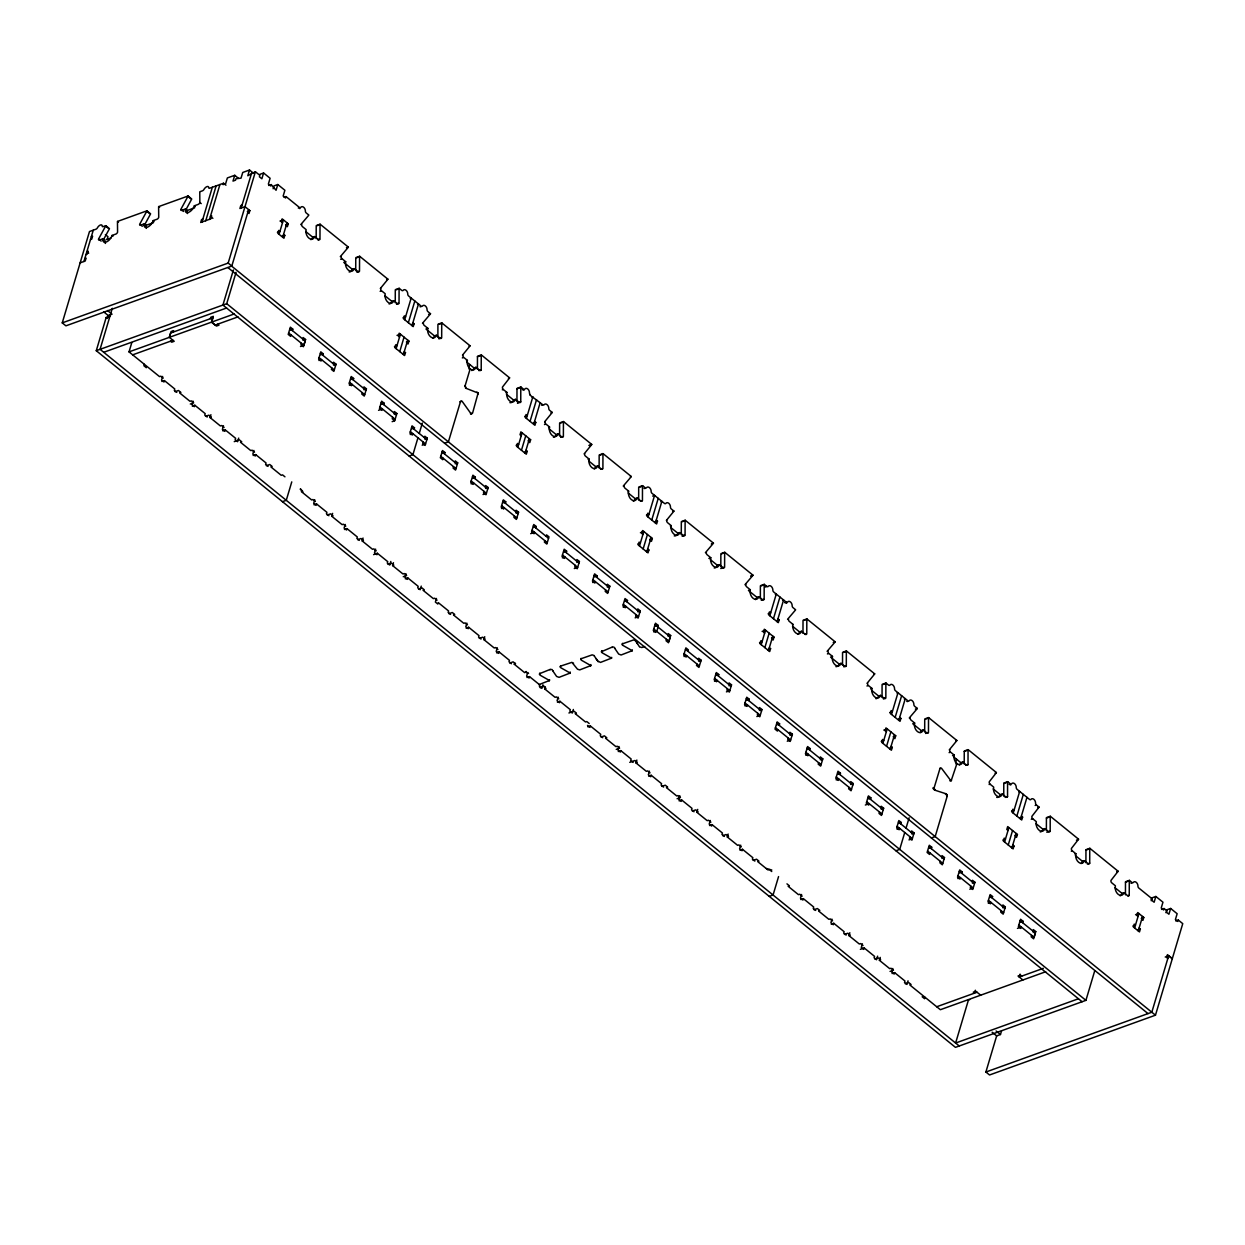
<?xml version="1.0" encoding="UTF-8"?>
<svg xmlns="http://www.w3.org/2000/svg" width="1245" height="1245" viewBox="0 0 1245 1245"><rect width="100%" height="100%" fill="white"/><g stroke="black" fill="none" stroke-linecap="round" stroke-linejoin="round"><path stroke-width="1.5" d="M316.183 238.62L316.214 226.014A1.821 1.214 70.2 0 1 316.292 225.563L320.089 224.193L348.335 247.086A1.805 1.214 70.2 0 1 348.149 247.459L340.305 256.657M320.089 224.193A1.821 1.214 70.2 0 0 320.027 224.645L319.981 239.056A1.805 1.214 70.2 0 1 318.331 239.522L317.864 239.694M355.712 270.679L355.759 258.073A1.805 1.198 70.2 0 1 355.821 257.622L359.618 256.252L387.864 279.145A1.805 1.214 70.2 0 1 387.693 279.518L380.316 288.529M359.618 256.252A1.805 1.198 70.2 0 0 359.556 256.703L359.509 271.114A1.805 1.214 70.2 0 1 357.86 271.566L356.91 271.908M395.256 302.737L395.287 290.116A1.805 1.198 70.2 0 1 395.365 289.665L399.163 288.295L401.73 290.381A1.805 1.214 70.2 0 0 403.162 290.35A3.61 2.412 70.2 0 1 406.026 290.287A3.61 2.412 70.2 0 1 407.753 294.069A1.805 1.214 70.2 0 0 408.609 295.968L421.043 306.052A1.805 1.214 70.2 0 0 422.475 306.005A3.61 2.412 70.2 0 1 425.354 305.943A3.61 2.412 70.2 0 1 427.066 309.74A1.805 1.214 70.2 0 0 427.922 311.623L430.49 313.709A1.805 1.214 70.2 0 1 430.319 314.082L422.475 323.28M399.163 288.295A1.805 1.198 70.2 0 0 399.085 288.747L399.038 303.158A1.805 1.214 70.2 0 1 397.404 303.624L396.455 303.967M437.882 337.302L437.913 324.696A1.821 1.214 70.2 0 1 437.991 324.245L441.788 322.875L470.034 345.768A1.805 1.214 70.2 0 1 469.847 346.141L462.486 355.152M441.788 322.875A1.821 1.214 70.2 0 0 441.726 323.326L441.679 337.737A1.805 1.214 70.2 0 1 440.03 338.189L439.08 338.531M477.411 369.36L477.457 356.739A1.805 1.198 70.2 0 1 477.52 356.288L481.333 354.918L509.563 377.811A1.805 1.198 70.2 0 1 509.392 378.184L502.498 387.039A1.805 1.214 70.2 0 0 503.276 389.467L506.933 392.424A6.334 4.233 70.2 0 0 509.672 400.937A6.334 4.233 70.2 0 0 515.446 399.334L519.103 402.291A1.805 1.214 70.2 0 0 520.752 401.839L520.784 387.428A1.805 1.198 70.2 0 1 520.861 386.977L517.064 388.347A1.805 1.198 70.2 0 0 516.986 388.798L516.955 401.404M478.843 370.636L481.208 369.781L481.255 355.37A1.805 1.198 70.2 0 1 481.333 354.918M559.581 435.983L559.628 423.362A1.805 1.198 70.2 0 1 559.69 422.911L563.487 421.541L591.733 444.434A1.805 1.214 70.2 0 1 591.546 444.807L584.185 453.834M563.487 421.541A1.805 1.198 70.2 0 0 563.425 421.993L563.378 436.404A1.805 1.214 70.2 0 1 561.728 436.87L560.779 437.213M599.125 468.027L599.156 455.421A1.821 1.214 70.2 0 1 599.218 454.97L603.031 453.6L631.262 476.493A1.805 1.198 70.2 0 1 631.09 476.866L623.247 486.064M603.031 453.6A1.821 1.214 70.2 0 0 602.953 454.051L602.907 468.462A1.805 1.214 70.2 0 1 601.257 468.914L600.79 469.085M638.654 500.085L638.685 487.48A1.805 1.198 70.2 0 1 638.763 487.028L642.56 485.659L645.128 487.729A1.805 1.214 70.2 0 0 646.56 487.698A3.61 2.412 70.2 0 1 649.423 487.635A3.61 2.412 70.2 0 1 651.151 491.417A1.805 1.214 70.2 0 0 652.006 493.316L664.441 503.4A1.805 1.214 70.2 0 0 665.873 503.369A3.61 2.412 70.2 0 1 668.752 503.291A3.61 2.412 70.2 0 1 670.464 507.088A1.805 1.214 70.2 0 0 671.335 508.987L673.887 511.057A1.805 1.214 70.2 0 1 673.716 511.43L666.355 520.457M642.56 485.659A1.805 1.198 70.2 0 0 642.482 486.11L642.451 500.521A1.805 1.214 70.2 0 1 640.801 500.972L640.319 501.144M681.28 534.65L681.326 522.044A1.805 1.198 70.2 0 1 681.388 521.593L685.186 520.223L713.432 543.116A1.805 1.214 70.2 0 1 713.245 543.489L705.401 552.687M685.186 520.223A1.805 1.198 70.2 0 0 685.123 520.675L685.077 535.085A1.805 1.214 70.2 0 1 683.427 535.537L682.011 536.05M720.824 566.708L720.855 554.103A1.821 1.214 70.2 0 1 720.917 553.651L724.73 552.282L752.96 575.174A1.805 1.198 70.2 0 1 752.789 575.532L744.946 584.73M724.73 552.282A1.821 1.214 70.2 0 0 724.652 552.733L724.606 567.144A1.805 1.214 70.2 0 1 722.971 567.596L721.54 568.109M760.353 598.767L760.384 586.146A1.805 1.198 70.2 0 1 760.462 585.695L764.259 584.325L766.827 586.411A1.805 1.214 70.2 0 0 768.258 586.379A3.61 2.412 70.2 0 1 771.122 586.302A3.61 2.412 70.2 0 1 772.849 590.099A1.805 1.214 70.2 0 0 773.705 591.997L786.14 602.066A1.805 1.214 70.2 0 0 787.571 602.035A3.61 2.412 70.2 0 1 790.451 601.973A3.61 2.412 70.2 0 1 792.162 605.755A1.805 1.214 70.2 0 0 793.034 607.653L795.586 609.739A1.805 1.214 70.2 0 1 795.415 610.112L787.571 619.31M764.259 584.325A1.805 1.198 70.2 0 0 764.181 584.776L764.15 599.187A1.805 1.214 70.2 0 1 762.5 599.654L761.551 599.997M802.978 633.331L803.025 620.726A1.805 1.198 70.2 0 1 803.087 620.275L806.885 618.905L835.13 641.797A1.805 1.214 70.2 0 1 834.959 642.155L827.1 651.353M806.885 618.905A1.805 1.198 70.2 0 0 806.822 619.356L806.776 633.767A1.805 1.214 70.2 0 1 805.126 634.219L804.659 634.39M842.523 665.39L842.554 652.769A1.821 1.214 70.2 0 1 842.616 652.318L846.429 650.948L874.659 673.841A1.805 1.198 70.2 0 1 874.488 674.214L867.111 683.24M846.429 650.948A1.821 1.214 70.2 0 0 846.351 651.4L846.304 665.81A1.805 1.214 70.2 0 1 844.67 666.277L843.721 666.62M882.051 697.433L882.082 684.828A1.805 1.198 70.2 0 1 882.16 684.376L885.958 683.007L888.525 685.092A1.805 1.214 70.2 0 0 889.957 685.046A3.61 2.412 70.2 0 1 892.821 684.983A3.61 2.412 70.2 0 1 894.548 688.781A1.805 1.214 70.2 0 0 895.404 690.664L907.838 700.748A1.805 1.214 70.2 0 0 909.27 700.717A3.61 2.412 70.2 0 1 912.149 700.655A3.61 2.412 70.2 0 1 913.861 704.437A1.805 1.214 70.2 0 0 914.733 706.335L917.3 708.421A1.805 1.214 70.2 0 1 917.114 708.779L909.27 717.976M885.958 683.007A1.805 1.198 70.2 0 0 885.88 683.458L885.849 697.869A1.805 1.214 70.2 0 1 884.199 698.321L883.25 698.663M924.677 732.013L924.724 719.392A1.805 1.214 70.2 0 1 924.786 718.941L928.583 717.571L956.829 740.464A1.805 1.214 70.2 0 1 956.658 740.837L949.281 749.863M928.583 717.571A1.805 1.214 70.2 0 0 928.521 718.023L928.474 732.433A1.805 1.214 70.2 0 1 926.825 732.9L925.875 733.243M964.221 764.056L964.252 751.451A1.805 1.214 70.2 0 1 964.33 751L968.128 749.63L996.358 772.522A1.805 1.214 70.2 0 1 996.187 772.896L989.293 781.751A1.805 1.214 70.2 0 0 990.071 784.179L993.728 787.136A6.334 4.233 70.2 0 0 996.482 795.648A6.334 4.233 70.2 0 0 1002.241 794.045L1005.898 797.002A1.805 1.214 70.2 0 0 1007.547 796.551L1007.579 782.14A1.805 1.214 70.2 0 1 1007.656 781.673L1003.859 783.043A1.805 1.214 70.2 0 0 1003.781 783.51L1003.75 796.115M965.638 765.348L968.019 764.492L968.05 750.081A1.805 1.214 70.2 0 1 968.128 749.63M1046.376 830.68L1046.422 818.074A1.805 1.214 70.2 0 1 1046.485 817.623L1050.298 816.253L1078.528 839.146A1.805 1.214 70.2 0 1 1078.357 839.519L1071.463 848.374A1.805 1.214 70.2 0 0 1072.241 850.802L1075.898 853.759A6.334 4.233 70.2 0 0 1078.637 862.271A6.334 4.233 70.2 0 0 1084.411 860.668L1088.068 863.625A1.805 1.214 70.2 0 0 1089.717 863.174L1089.748 848.763A1.805 1.214 70.2 0 1 1089.826 848.296L1086.029 849.666A1.805 1.214 70.2 0 0 1085.951 850.133L1085.92 862.738M1046.858 832.314L1050.173 831.115L1050.22 816.704A1.805 1.214 70.2 0 1 1050.298 816.253M1125.449 894.797L1125.48 882.176A1.805 1.214 70.2 0 1 1125.558 881.725L1129.355 880.355L1131.923 882.44A1.805 1.214 70.2 0 0 1133.355 882.409A3.61 2.412 70.2 0 1 1136.218 882.332A3.61 2.412 70.2 0 1 1137.946 886.129A1.805 1.214 70.2 0 0 1138.802 888.027L1152.123 898.812L1151.687 900.26L1154.131 902.236L1155.842 896.462L1162.954 902.205L1161.227 907.994L1163.655 909.971L1164.091 908.523L1166.907 910.811L1166.487 912.258L1168.915 914.235L1170.642 908.445L1177.147 913.721L1175.42 919.51L1177.863 921.471L1178.284 920.039L1182.75 923.65L1155.469 1015.189L989.542 1074.98L985.884 1072.023L996.731 1035.653M1127.814 895.731L1129.246 895.217L1129.277 880.806A1.805 1.214 70.2 0 1 1129.355 880.355M934.108 789.595L934.995 789.89L933.734 787.634L934.528 790.061L946.402 793.905L947.243 796.053L935.182 836.578L931.385 837.947M62.25 322.875L228.177 263.068L231.819 266.041L65.907 325.832L62.25 322.875L89.484 231.539L95.943 229.204A1.805 0.903 -51 0 0 97.437 227.804A3.61 1.805 -51 0 1 100.394 225.018A3.61 1.805 -51 0 1 102.215 226.092A1.805 0.903 -51 0 0 103.117 226.621L105.778 225.656L109.435 228.613A1.805 0.903 -51 0 1 109.264 229.049L103.102 240.347M83.944 261.481L93.282 230.169M107.117 239.585L107.973 236.706L105.374 234.589M1094.728 970.804L1085.92 1000.357L955.46 1047.356L96.27 350.701L106.183 317.459L109.98 316.09M107.537 310.519L112.05 314.191L108.253 315.561L107.397 318.44L106.183 317.459M112.299 308.324L100.067 349.331L959.257 1045.987M163.251 378.138L160.823 376.177L159.547 376.628L129.029 351.884L131.799 342.593M144.342 364.287L143.906 365.734L146.35 367.711M201.923 222.201L212.335 187.264L209.658 188.213A1.805 0.903 -51 0 1 208.755 187.684A3.61 1.805 -51 0 0 206.95 186.625A3.61 1.805 -51 0 0 203.978 189.411A1.805 0.903 -51 0 1 202.499 190.796L199.822 191.761A1.805 0.903 -51 0 0 199.76 192.166L199.854 202.499A1.805 0.903 -51 0 1 198.157 204.413L194.36 205.783A6.334 3.159 -51 0 1 188.415 212.428A6.334 3.159 -51 0 1 185.489 208.973L181.474 210.405A1.805 0.903 -51 0 1 180.867 209.347L187.902 196.43A1.805 0.903 -51 0 0 188.073 196.01L191.714 198.967A1.805 0.903 -51 0 1 191.543 199.402L186.268 209.082M170.472 341.223L171.685 342.204L174.222 341.286L169.351 337.348L170.643 333.006L212.864 317.786L211.572 322.128L129.029 351.884M205.721 220.832L216.132 185.894M173.179 332.104L173.6 330.656L171.063 331.559L169.351 337.348M162.628 376.426L161.554 380.052L163.998 382.013L164.418 380.581L174.767 388.969L174.331 390.401L176.774 392.377M209.518 219.447L219.929 184.525M241.188 208.04L251.599 173.102M210.327 318.704L210.763 317.257L213.284 316.354L211.572 322.128L215.214 325.085L238.013 316.868M228.177 263.068L255.396 171.732L259.863 175.358L259.427 176.806L261.87 178.782L263.582 172.993L270.103 178.268L268.375 184.058L270.803 186.019L271.239 184.587L276.063 190.283L277.791 184.509L284.887 190.267L283.16 196.041L285.603 198.017L286.023 196.57L299.345 207.37A1.805 1.214 70.2 0 0 300.776 207.339A3.61 2.412 70.2 0 1 303.656 207.261A3.61 2.412 70.2 0 1 305.367 211.059A1.805 1.214 70.2 0 0 306.223 212.957L308.791 215.027A1.805 1.214 70.2 0 1 308.62 215.401L300.776 224.598M248.642 209.627L231.757 266.228L1155.469 1015.189M193.053 401.108L191.979 404.718L194.422 406.695L194.843 405.247L205.192 413.636L204.756 415.083L207.199 417.044M242.044 205.145L240.783 205.596L239.927 208.491L244.985 206.67L249.856 210.607L249 213.502L247.771 212.522M233.391 269.963L222.917 305.056L1082.107 1001.727M96.27 350.701L226.714 303.687L236.083 272.297M273.122 188.773L273.993 185.878L277.791 184.509M224.1 427.486L221.672 425.51L220.396 425.961L210.063 417.573L210.919 414.694M279.067 234.293L283.378 219.836L280 221.065M223.477 425.774L222.404 429.385L224.847 431.361L225.267 429.914L235.616 438.302L235.18 439.75L237.624 441.726L238.698 438.1M282.708 237.25L287.019 222.808M283.58 234.371L284.794 235.352L283.938 238.246L277.853 233.313L278.709 230.418L279.923 231.399L277.386 232.317M282.506 222.731L281.292 221.75L282.148 218.855L288.233 223.789L287.377 226.683L286.163 225.687M253.902 450.441L252.828 454.051L255.272 456.028L255.692 454.581L266.041 462.969L265.605 464.416L268.048 466.393M291.081 334.921L290.645 336.368L288.217 334.407L290.365 327.17L292.793 329.147L292.373 330.594M301.414 343.309L300.994 344.756L303.422 346.733L305.585 339.511L303.142 337.535L302.706 338.982M300.481 346.499L303.858 345.285L305.149 340.959L289.945 328.618M322.797 355.261L323.218 353.813L320.79 351.837L318.642 359.074L321.07 361.034L321.506 359.603L318.969 360.505M291.766 481.877L286.272 500.303L282.459 501.673M331.839 367.991L331.419 369.423L333.847 371.399L336.01 364.178L333.567 362.202L333.131 363.649M314.752 499.774L313.678 503.385L316.121 505.361L316.541 503.914L326.89 512.302L326.455 513.749L328.898 515.726M353.222 379.927L353.642 378.48L351.214 376.504L349.067 383.74L351.495 385.717L351.93 384.269L349.394 385.172M362.264 392.657L361.844 394.105L364.271 396.066L366.435 388.845L363.991 386.868L363.556 388.315M345.799 526.153L343.371 524.192L342.11 524.643L331.761 516.255L332.617 513.36M396.097 348.631L400.408 334.174L397.03 335.387M404.718 319.716L411.177 298.037L410.228 298.38M345.176 524.441L344.102 528.067L346.546 530.028L346.966 528.596L357.315 536.984L356.879 538.416L359.323 540.392M383.647 404.594L384.067 403.147L381.639 401.186L379.492 408.407L381.919 410.383L382.355 408.936L378.558 410.305M399.754 351.588L404.049 337.13M408.36 322.688L414.834 301.01M403.396 354.545L407.706 340.103M412.017 325.645L418.476 303.967L417.526 304.309M404.251 351.666L405.481 352.646L404.609 355.541L394.883 347.635L395.739 344.756L396.953 345.736L394.432 346.655M399.536 337.068L398.322 336.072L399.194 333.193L408.92 341.099L408.049 343.993L406.835 343.013M412.873 322.751L414.087 323.747L413.231 326.626L403.489 318.736L404.36 315.841L405.574 316.837L403.038 317.74M392.689 417.324L392.268 418.771L394.696 420.748L396.859 413.511L394.416 411.535L393.98 412.982M376.223 550.835L373.796 548.858L372.535 549.31L362.186 540.921L363.042 538.027M375.601 549.123L374.527 552.733L376.97 554.71L377.391 553.262L387.74 561.651L387.304 563.098L389.747 565.059L390.821 561.448M414.071 429.26L414.492 427.829L412.064 425.852L409.916 433.073L412.344 435.05L412.78 433.602L410.243 434.521M417.946 437.804L412.92 454.658L409.123 456.028M419.238 433.462L422.335 423.067M423.113 441.991L422.693 443.438L425.121 445.414L427.284 438.178L424.841 436.217L424.405 437.649M403.271 576.715L406.648 575.501L404.22 573.525L402.96 573.976L392.611 565.588L393.467 562.709M406.026 573.789L404.952 577.4L407.395 579.376L407.815 577.929L418.164 586.317L417.729 587.764L420.172 589.741L421.246 586.115M468.742 367.882L469.754 364.52M443.204 458.269L442.769 459.716L440.341 457.74L442.489 450.519L444.916 452.495L444.496 453.943M453.538 466.657L453.118 468.104L455.546 470.081L457.709 462.86L455.265 460.883L454.83 462.331M436.45 598.456L435.376 602.066L437.82 604.043L438.24 602.596L448.589 610.984L448.153 612.431L450.597 614.408M474.921 478.609L475.341 477.162L472.913 475.185L470.766 482.406L473.193 484.383L473.629 482.935L471.092 483.854M483.963 491.324L483.542 492.771L485.97 494.747L488.133 487.526L485.69 485.55L485.254 486.997M517.796 447.297L522.106 432.855M526.417 418.398L532.876 396.719L531.926 397.062M466.875 623.122L465.801 626.733L468.244 628.709L468.665 627.262L479.014 635.65L478.578 637.098L481.021 639.074M505.346 503.276L505.766 501.828L503.338 499.852L501.19 507.088L503.618 509.049L504.054 507.618L501.517 508.52M521.453 450.27L525.748 435.812M530.059 421.355L536.533 399.676M525.094 453.227L529.405 438.769M533.716 424.327L540.174 402.633M525.966 450.332L527.18 451.328L526.308 454.207L516.582 446.317L517.438 443.422L518.651 444.418L516.13 445.321M521.235 435.75L520.021 434.754L520.892 431.859L530.619 439.765L529.763 442.644L528.549 441.664M534.572 421.433L535.786 422.413L534.93 425.308L525.188 417.417L526.059 414.523L527.273 415.503L524.736 416.421M514.387 516.006L513.967 517.438L516.395 519.414L518.558 512.193L516.115 510.217L515.679 511.664M497.922 649.501L495.494 647.524L494.234 647.991L483.885 639.603L484.741 636.709M497.3 647.789L496.226 651.4L498.669 653.376L499.089 651.929L509.438 660.317L509.003 661.764L511.446 663.741M535.77 527.942L536.19 526.495L533.763 524.519L531.615 531.755L534.043 533.731L534.478 532.284L530.681 533.654M544.812 540.672L544.392 542.12L546.82 544.081L548.983 536.86L546.539 534.883L546.119 536.33M526.137 671.475L524.659 672.658L514.309 664.27L514.745 662.822M527.74 672.456L526.651 676.082L529.094 678.043L529.514 676.611L539.863 684.983L539.427 686.431L541.871 688.407L542.944 684.797M528.565 673.452L525.919 672.207M566.195 552.609L566.631 551.162L564.187 549.201L562.04 556.422L564.467 558.398L564.903 556.951L562.366 557.869M539.35 674.323L539.77 673.14L539.894 675.07L549.465 680.501L538.836 684.672M575.237 565.339L574.817 566.786L577.244 568.763L579.407 561.526L576.964 559.55L576.544 560.997M540.19 687.722L543.785 685.793M558.772 698.85L556.344 696.873L555.083 697.324L544.734 688.936L545.372 686.773M550.103 669.872L550.586 669.25L539.863 673.561M597.055 660.099L594.036 655.555L592.184 654.854L580.979 658.776L581.275 660.146L590.846 665.593L579.75 669.888L577.509 669.219L571.906 662.356L560.561 666.106L560.577 667.6L570.148 673.047L559.067 677.342L556.608 676.44L551.768 669.359M549.201 680.906L549.621 679.723M552.671 670.464L552.889 670.697M560.032 666.869L560.561 666.106M558.165 697.138L557.075 700.748L559.519 702.725L559.939 701.277L570.288 709.666L569.852 711.113L572.295 713.074L573.369 709.463M596.62 577.275L597.055 575.844L594.612 573.867L592.464 581.088L594.892 583.065L595.328 581.617L592.791 582.535M569.883 673.452L570.21 672.02M573.354 663.009L573.572 663.243M580.715 659.414L580.964 658.418M605.661 590.005L605.241 591.453L607.669 593.429L609.832 586.193L607.389 584.232L606.969 585.664M590.566 665.997L590.908 664.565M594.036 655.555L594.27 655.788M601.646 650.964L601.957 652.691L611.528 658.138L600.432 662.433L598.363 661.219M601.506 652.209L601.833 650.777M639.494 545.979L643.805 531.522L640.428 532.751M648.116 517.08L654.574 495.401L652.676 496.086M612.167 647.509L612.649 646.886L601.397 651.726M627.044 601.957L627.48 600.51L625.037 598.534L622.889 605.755L625.317 607.731L625.753 606.284L623.216 607.202M602.72 737.74L600.277 735.779L600.712 734.332L590.363 725.944L589.943 727.391L587.5 725.415M637.502 643.743L635.417 640.646L633.549 639.946L622.36 643.867L622.64 645.237L632.211 650.684L621.13 654.979L618.672 654.076L613.832 646.995M643.151 548.936L647.447 534.494M651.757 520.037L658.231 498.358M611.435 658.356L611.684 657.36M614.734 648.1L614.952 648.334M646.793 551.909L651.104 537.451M655.415 522.993L661.873 501.315L660.924 501.657M647.665 549.014L648.878 549.994L648.007 552.889L638.28 544.999L639.136 542.104L640.35 543.085L637.829 544.003M642.934 534.416L641.72 533.436L642.591 530.541L652.318 538.431L651.462 541.326L650.248 540.346M656.271 520.099L657.485 521.095L656.629 523.989L646.902 516.084L647.758 513.205L648.972 514.185L646.435 515.103M622.189 644.754L622.531 643.323M636.086 614.672L635.666 616.119L638.094 618.096L640.257 610.875L637.813 608.898L637.393 610.346M631.946 651.088L632.367 649.906M635.417 640.646L635.635 640.879M639.572 646.855L641.813 647.524L644.692 646.529M619.014 746.471L617.925 750.081L620.368 752.058L620.788 750.611L631.137 758.999L630.701 760.446L633.145 762.422M657.469 626.624L657.905 625.177L655.461 623.2L653.314 630.421L655.741 632.398L656.177 630.95L653.641 631.869M656.769 631.433L658.06 627.091M666.511 639.339L666.091 640.786L668.518 642.762L670.681 635.541L668.238 633.565L667.818 635.012M650.046 772.849L647.618 770.873L646.357 771.34L636.008 762.952L636.864 760.057M649.439 771.137L648.349 774.748L650.793 776.724L651.213 775.277L661.562 783.665L661.126 785.113L663.569 787.089M687.894 651.291L688.329 649.843L685.886 647.867L683.738 655.103L686.166 657.064L686.602 655.633L684.065 656.535M696.951 664.021L696.515 665.452L698.943 667.429L701.106 660.208L698.663 658.231L698.243 659.679M679.863 795.804L678.774 799.414L681.217 801.391L681.637 799.944L691.987 808.332L691.551 809.779L693.994 811.756M718.318 675.957L718.754 674.51L716.311 672.533L714.163 679.77L716.591 681.746L717.027 680.299L714.49 681.202M727.376 688.687L726.94 690.135L729.368 692.096L731.531 684.874L729.088 682.898L728.667 684.345M710.895 822.182L708.467 820.222L707.207 820.673L696.858 812.285L697.714 809.39M761.193 644.661L765.504 630.203L762.127 631.417M769.815 615.746L776.273 594.067L775.324 594.41M710.288 820.471L709.199 824.097L711.642 826.057L712.062 824.626L722.411 832.998L721.976 834.446L724.419 836.422M748.743 700.624L749.179 699.176L746.735 697.216L744.588 704.437L747.016 706.413L747.451 704.966L744.915 705.884M764.85 647.618L769.161 633.16M773.456 618.718L779.93 597.04M768.492 650.575L772.803 636.117M777.113 621.675L783.572 599.997L782.623 600.339M769.363 647.68L770.577 648.676L769.706 651.571L759.979 643.665L760.835 640.786L762.049 641.766L759.528 642.685M764.648 633.098L763.418 632.102L764.29 629.223L774.016 637.113L773.161 640.008L771.947 639.012M777.969 618.781L779.199 619.761L778.327 622.656L768.601 614.765L769.457 611.871L770.671 612.867L768.134 613.769M757.8 713.354L757.365 714.801L759.792 716.778L761.956 709.541L759.512 707.565L759.092 709.012M741.32 846.865L738.892 844.888L737.631 845.339L727.282 836.951L728.138 834.057M740.713 845.153L739.623 848.763L742.067 850.74L742.487 849.292L752.836 857.68L752.4 859.112L754.843 861.089M777.876 729.632L777.44 731.08L775.012 729.103L777.16 721.882L779.603 723.859L779.168 725.29M788.225 738.02L787.789 739.468L790.217 741.444L792.38 734.208L789.937 732.247L789.517 733.678M809.592 749.972L810.028 748.525L807.585 746.549L805.437 753.77L807.865 755.746L808.301 754.299L805.764 755.217M778.561 876.589L773.067 895.015L769.27 896.384M818.65 762.687L818.214 764.134L820.642 766.111L822.805 758.874L820.362 756.913L819.941 758.361M801.562 894.486L800.473 898.096L802.916 900.073L803.336 898.625L813.685 907.014L813.25 908.461L815.693 910.437M840.017 774.639L840.453 773.192L838.01 771.215L835.862 778.436L838.29 780.413L838.725 778.965L836.189 779.884M849.074 787.354L848.639 788.801L851.066 790.777L853.23 783.556L850.786 781.58L850.366 783.027M882.892 743.327L887.203 728.885L883.825 730.099M891.513 714.428L897.972 692.749L897.022 693.091M831.987 919.152L830.897 922.763L833.341 924.739L833.761 923.292L844.11 931.68L843.69 933.127L846.118 935.104M870.442 799.306L870.877 797.858L868.434 795.882L866.287 803.118L868.714 805.079L869.15 803.647L865.353 805.017M886.549 746.3L890.86 731.842M895.155 717.385L901.629 695.706M890.191 749.257L894.501 734.799M898.812 720.341L905.271 698.663L904.321 699.005M891.062 746.362L892.276 747.358L891.404 750.237L881.678 742.347L882.534 739.452L883.748 740.448L881.227 741.351M886.347 731.764L885.117 730.784L885.989 727.889L895.715 735.795L894.859 738.674L893.645 737.694M899.668 717.462L900.898 718.443L900.026 721.337L890.299 713.447L891.155 710.553L892.369 711.533L889.833 712.451M879.499 812.02L879.063 813.467L881.491 815.444L883.654 808.223L881.211 806.246L880.791 807.694M863.018 945.531L860.591 943.554L859.33 944.021L848.981 935.633L849.837 932.738M862.411 943.819L861.322 947.429L863.765 949.406L864.201 947.959L874.535 956.347L874.114 957.794L876.542 959.77L877.616 956.16M900.866 823.972L901.302 822.525L898.859 820.548L896.711 827.785L899.139 829.761L899.575 828.314L897.038 829.217M904.741 832.5L899.715 849.386L895.918 850.755M906.033 828.19L909.13 817.778M909.908 836.718L909.488 838.165L911.916 840.142L914.063 832.905L911.636 830.929L911.2 832.376M890.066 971.427L893.459 970.197L891.015 968.236L889.755 968.688L879.406 960.3L880.262 957.405M892.836 968.486L891.747 972.112L894.19 974.072L894.626 972.625L904.959 981.013L904.539 982.461L906.967 984.437L908.041 980.827M955.553 762.594L956.549 759.217M929.999 852.996L929.564 854.443L927.12 852.467L929.284 845.246L931.711 847.222L931.291 848.654M940.333 861.384L939.913 862.832L942.34 864.808L944.488 857.572L942.06 855.611L941.625 857.042M961.716 873.336L962.136 871.889L959.708 869.913L957.545 877.134L959.988 879.11L960.424 877.663L957.887 878.581M925.051 997.307L924.615 998.739L922.171 996.778M970.758 886.051L970.337 887.498L972.765 889.475L974.913 882.254L972.485 880.277L972.049 881.725M1004.59 842.009L1008.901 827.551M1013.212 813.11L1019.671 791.431L1018.721 791.773M992.14 898.003L992.561 896.556L990.133 894.579L987.97 901.8L990.413 903.777L990.849 902.329L988.312 903.247M1008.248 844.966L1012.558 830.524M1016.854 816.066L1023.328 794.388M1011.889 847.923L1016.2 833.481M1020.511 819.023L1026.969 797.345M1012.761 845.044L1013.975 846.024L1013.119 848.919L1003.377 841.029L1004.233 838.134L1005.462 839.114L1002.925 840.033M1008.03 830.462L1006.816 829.481L1007.672 826.587L1017.414 834.461L1016.558 837.356L1015.344 836.375M1021.367 816.129L1022.596 817.125L1021.725 820.004L1011.998 812.114L1012.854 809.219L1014.068 810.215L1011.531 811.133M975.349 990.242L974.493 993.136L973.279 992.156L975.815 991.238L980.671 995.191M1001.182 910.717L1000.762 912.165L1003.19 914.141L1005.337 906.92L1002.91 904.944L1002.474 906.391M1022.565 922.669L1022.985 921.222L1020.558 919.246L1018.394 926.482L1020.838 928.443L1021.273 927.011L1017.461 928.381M992.14 1032.229L996.654 1035.887L1000.466 1034.517L1001.54 1030.876M1020.106 974.119L1019.25 977.014L1043.372 968.314M1031.607 935.4L1031.187 936.831L1033.615 938.808L1035.762 931.587L1033.334 929.61L1032.899 931.058M1134.615 927.992L1138.926 913.534L1135.549 914.748M1138.257 930.949L1142.568 916.491M1139.128 928.054L1140.342 929.05L1139.486 931.929L1133.401 926.996L1134.257 924.117L1135.471 925.097L1132.934 926.015M1138.054 916.429L1136.841 915.433L1137.697 912.554L1143.782 917.487L1142.926 920.366L1141.712 919.386M1151.189 900.711L1152.045 897.832L1155.842 896.462M1165.974 912.709L1166.845 909.815L1170.642 908.445M1172.276 958.774L1168.619 955.818L1151.812 1012.232L985.884 1072.023M225.952 185.194L223.524 183.233L223.104 184.618L225.641 183.715L227.368 177.926L234.745 175.296L238.402 178.268M234.745 175.296L233.017 181.085L235.538 180.183L235.974 178.735L241.032 178.144L242.744 172.464L249.514 170.02L253.171 172.977M249.514 170.02L247.802 175.747L255.396 171.732M465.505 388.098L478.111 393.046L472.571 413.153L470.921 413.605L462.035 401.17L460.634 401.17L448.387 441.882L444.589 443.251M949.748 749.692A1.805 1.214 70.2 0 0 950.542 752.12L954.199 755.077A6.334 4.233 70.2 0 0 956.938 763.59L951.087 781.004L941.469 768.212L940.053 768.212L934.155 787.743L933.205 788.085L934.17 788.412L933.221 788.754M105.778 225.656A1.805 0.903 -51 0 1 105.607 226.092L98.573 239.009A1.805 0.903 -51 0 0 99.18 240.052L103.21 238.635L105.031 240.114A6.334 3.159 -51 0 0 105.498 243.444M144.249 225.532L150.396 214.218A1.821 0.918 -51 0 0 150.583 213.798L146.926 210.825A1.821 0.918 -51 0 1 146.754 211.261L139.72 224.178A1.805 0.903 -51 0 0 140.327 225.22L144.358 223.804L146.179 225.283A6.334 3.159 -51 0 0 146.412 228.395M461.553 401.341L459.919 401.808M940.987 768.383L939.913 768.43M544.656 421.775L552.017 412.764A1.805 1.214 70.2 0 0 552.189 412.391L549.621 410.305A1.805 1.214 70.2 0 1 548.765 408.407A3.61 2.412 70.2 0 0 547.053 404.625A3.61 2.412 70.2 0 0 544.174 404.687A1.805 1.214 70.2 0 1 542.742 404.718L541.482 405.185M1007.656 781.673L1010.224 783.759A1.805 1.214 70.2 0 0 1011.656 783.727A3.61 2.412 70.2 0 1 1014.519 783.665A3.61 2.412 70.2 0 1 1016.247 787.447A1.805 1.214 70.2 0 0 1017.103 789.346L1029.537 799.43A1.805 1.214 70.2 0 0 1030.969 799.399A3.61 2.412 70.2 0 1 1033.848 799.321A3.61 2.412 70.2 0 1 1035.56 803.118A1.805 1.214 70.2 0 0 1036.431 805.001L1038.999 807.087A1.805 1.214 70.2 0 1 1038.812 807.46L1031.918 816.315A1.805 1.214 70.2 0 0 1032.712 818.743L1036.354 821.7A6.334 4.233 70.2 0 0 1039.108 830.213A6.334 4.233 70.2 0 0 1044.882 828.61L1048.523 831.567A1.805 1.214 70.2 0 0 1050.173 831.115M1089.826 848.296L1118.057 871.189A1.805 1.214 70.2 0 1 1117.886 871.562L1110.991 880.417A1.805 1.214 70.2 0 0 1111.769 882.845L1115.427 885.817A6.334 4.233 70.2 0 0 1118.181 894.33A6.334 4.233 70.2 0 0 1123.939 892.712L1127.596 895.684A1.805 1.214 70.2 0 0 1129.246 895.217M933.688 787.914L933.268 787.805M471.186 414.087L471.855 413.791M103.21 238.635A6.334 3.159 -51 0 0 106.136 242.09A6.334 3.159 -51 0 0 112.081 235.429L115.878 234.06A1.805 0.903 -51 0 0 117.575 232.161L117.466 221.812A1.805 0.903 -51 0 1 117.544 221.423L146.926 210.825M144.358 223.804A6.334 3.159 -51 0 0 147.284 227.259A6.334 3.159 -51 0 0 153.213 220.598L157.026 219.229A1.805 0.903 -51 0 0 158.722 217.33L158.613 206.981A1.805 0.903 -51 0 1 158.691 206.592L188.073 196.01M212.335 187.279L223.524 183.233M259.785 174.362L263.582 172.993M91.321 236.706L92.597 236.254L91.725 239.149L90.465 239.6M106.51 239.569L110.945 237.982M146.179 225.283L153.571 222.622M186.812 210.638L194.702 207.791M268.702 185.489L271.239 184.587M86.014 254.54L87.274 254.089L88.146 251.194L86.87 251.646L88.706 253.124M84.8 258.587L86.076 258.135L85.205 261.03L80.147 262.851M202.842 219.12L201.566 219.571L200.71 222.466L210.841 218.809L211.712 215.914L210.436 216.381L212.879 218.357M284.125 197.255L286.023 196.57M247.319 211.525L249.856 210.607M285.712 224.707L288.233 223.789M282.257 236.27L284.794 235.352M317.164 225.672L320.027 224.645M310.876 239.662A6.334 4.233 70.2 0 0 312.775 237.235L314.689 236.55L318.331 239.522M318.082 239.74L319.514 239.227M346.421 247.771L348.335 247.086M340.616 259.256L341.566 258.913M354.218 268.609A6.334 4.233 70.2 0 1 348.444 270.212A6.334 4.233 70.2 0 1 345.69 261.699L343.791 262.384L352.319 269.293L354.218 268.609L357.86 271.566M356.708 257.731L359.556 256.703M103.724 352.288L226.574 308.013M234.356 313.911L211.572 322.128L216.428 326.081L218.964 325.163L217.75 324.182M357.144 271.97L359.042 271.285M132.686 354.841L172.993 340.305M386.915 279.487L387.864 279.145M380.145 291.314L381.094 290.972M396.237 289.774L399.085 288.747M290.272 330.065L292.793 329.147M161.881 381.484L164.418 380.581M389.094 303.998A6.334 4.233 70.2 0 0 391.848 301.352L393.747 300.667L397.404 303.624M396.673 304.013L398.571 303.329M303.049 340.414L305.585 339.511M175.094 391.693L178.471 390.479L180.898 392.455L179.638 392.906L189.971 401.295L191.248 400.843L193.675 402.82L190.298 404.034M428.591 314.394L430.49 313.709M320.696 354.732L323.218 353.813M411.566 324.649L414.087 323.747M192.306 406.15L194.843 405.247M436.388 335.232A6.334 4.233 70.2 0 1 430.614 336.835A6.334 4.233 70.2 0 1 427.86 328.322L425.961 329.007L434.489 335.917L436.388 335.232L440.03 338.189M438.878 324.354L441.726 323.326M333.473 365.096L336.01 364.178M406.384 342.017L408.92 341.099M205.518 416.359L208.895 415.145L211.323 417.122L210.063 417.573M438.831 338.764L441.212 337.909M402.944 353.564L405.481 352.646M351.121 379.398L353.642 378.48M222.731 430.832L225.267 429.914M469.085 346.11L470.034 345.768M363.898 389.763L366.435 388.845M462.315 357.938L463.264 357.595M234.247 441.648L239.32 439.812L241.748 441.788L240.487 442.24L250.821 450.628L252.097 450.176L254.525 452.153M466.439 360.723L467.389 360.381A6.334 4.233 70.2 0 0 470.143 368.893L465.194 385.499L465.77 387.724L464.712 385.67M477.457 356.739L480.305 355.712M469.194 369.236L470.143 368.893A6.334 4.233 70.2 0 0 475.917 367.291L479.558 370.247A1.805 1.214 70.2 0 0 481.208 369.781M471.699 370.528A6.334 4.233 70.2 0 0 474.018 367.975L475.917 367.291M381.546 404.065L384.067 403.147M253.171 455.499L255.692 454.581M394.323 414.429L396.859 413.511M508.614 378.153L509.563 377.811M266.368 465.708L269.745 464.494L272.173 466.455L270.912 466.922L281.245 475.31L282.522 474.843L284.949 476.819M508.442 378.527L509.392 378.184M392.159 421.65L394.696 420.748M477.691 394.541L478.111 393.046L476.913 392.097M502.326 389.809L503.276 389.467M505.984 392.766L506.933 392.424M516.986 388.798L519.834 387.771M411.971 428.731L414.492 427.829M470.439 413.776L472.088 413.324M509.905 402.649A6.334 4.233 70.2 0 0 513.547 400.019L515.446 399.334M529.67 394.867L542.742 404.718M517.671 402.804L518.62 402.462M517.422 403.038L520.752 401.839M424.747 439.096L427.284 438.178M422.179 445.181L425.557 443.967L410.352 431.626M550.928 412.842L552.189 412.391M442.395 453.398L444.916 452.495M533.265 423.331L535.786 422.413M314.02 504.832L316.541 503.914M544.485 424.561L545.434 424.218M548.609 427.346L549.559 427.004A6.334 4.233 70.2 0 0 552.313 435.517A6.334 4.233 70.2 0 0 558.087 433.914L561.728 436.87M560.577 423.02L563.425 421.993M455.172 463.762L457.709 462.86M528.082 440.668L530.619 439.765M327.217 515.041L330.594 513.827L333.022 515.803L331.761 516.255M553.434 437.244A6.334 4.233 70.2 0 0 556.188 434.598L558.087 433.914M561.013 437.26L562.911 436.575M524.643 452.231L527.18 451.328M472.82 478.08L475.341 477.162M344.445 529.499L346.966 528.596M588.869 445.461L591.733 444.434M589.648 445.492L590.597 445.15M485.597 488.429L488.133 487.526M357.642 539.707L361.019 538.494L363.447 540.47L362.186 540.921M483.029 494.514L486.406 493.3L471.201 480.975M588.138 459.389L589.087 459.047A6.334 4.233 70.2 0 0 591.842 467.56A6.334 4.233 70.2 0 0 597.616 465.957L601.257 468.914M600.106 455.079L602.953 454.051M594.192 468.851A6.334 4.233 70.2 0 0 595.717 466.642L597.616 465.957M503.245 502.747L505.766 501.828M600.541 469.318L602.44 468.634M373.593 554.632L377.391 553.262M516.021 513.111L518.558 512.193M630.312 476.835L631.262 476.493M388.067 564.374L391.444 563.16L393.871 565.137L392.611 565.588M628.149 491.277L628.632 491.106A6.334 4.233 70.2 0 0 631.371 499.618A6.334 4.233 70.2 0 0 637.144 498.016L640.801 500.972M639.634 487.137L642.482 486.11M533.669 527.413L536.19 526.495M405.294 578.847L407.815 577.929M633.347 501.112A6.334 4.233 70.2 0 0 635.246 498.7L637.144 498.016M641.019 501.035L641.969 500.692M418.491 589.056L421.868 587.827L424.296 589.803L423.035 590.254L433.385 598.643L434.645 598.191L437.073 600.168M672.627 511.524L673.887 511.057M564.094 552.08L566.631 551.162M654.963 521.997L657.485 521.095M670.308 526.012L671.257 525.67A6.334 4.233 70.2 0 0 674.012 534.183A6.334 4.233 70.2 0 0 679.786 532.58L683.427 535.537M682.276 521.702L685.123 520.675M576.871 562.444L579.407 561.526M649.781 539.35L652.318 538.431M448.916 613.723L452.293 612.493L454.721 614.47L453.46 614.937L463.809 623.325L465.07 622.858L467.497 624.834M574.303 568.529L577.68 567.315L562.475 554.974M674.245 535.895A6.334 4.233 70.2 0 0 677.887 533.265L679.786 532.58M682.711 535.941L684.61 535.257M646.342 550.913L648.878 549.994M594.519 576.746L597.055 575.844M466.144 628.18L468.665 627.262M711.533 543.8L713.432 543.116M711.346 544.174L712.296 543.832M607.295 587.111L609.832 586.193M479.341 638.389L482.718 637.175L485.145 639.136L483.885 639.603M708.887 558.414L710.802 557.729A6.334 4.233 70.2 0 0 713.541 566.242A6.334 4.233 70.2 0 0 719.314 564.639L722.971 567.596M721.804 553.76L724.652 552.733M714.225 567.985A6.334 4.233 70.2 0 0 717.416 565.323L719.314 564.639M624.943 601.413L627.48 600.51M720.808 568.514L724.139 567.315M496.568 652.847L499.089 651.929M637.72 611.777L640.257 610.875M751.062 575.859L752.96 575.174M509.765 663.056L513.142 661.842L515.57 663.818L514.309 664.27M635.152 617.862L638.529 616.649L623.325 604.307M750.891 576.217L751.84 575.875M748.899 590.301L750.33 589.788A6.334 4.233 70.2 0 0 753.085 598.3A6.334 4.233 70.2 0 0 758.843 596.697L762.5 599.654M761.333 585.804L764.181 584.776M655.368 626.095L657.905 625.177M764.928 587.095L766.827 586.411M526.993 677.513L529.514 676.611M755.419 599.576A6.334 4.233 70.2 0 0 756.944 597.382L758.843 596.697M761.302 600.214L763.667 599.359M668.145 636.444L670.681 635.541M544.734 688.936L545.995 688.485L543.567 686.509M784.879 602.533L786.14 602.066M776.662 620.679L779.199 619.761M557.418 702.18L559.939 701.277M792.489 624.523L792.956 624.352A6.334 4.233 70.2 0 0 795.711 632.865A6.334 4.233 70.2 0 0 801.484 631.262L805.126 634.219M803.974 620.383L806.822 619.356M698.569 661.126L701.106 660.208M771.495 638.031L774.016 637.113M568.918 712.996L573.992 711.175L576.419 713.152L575.159 713.603L585.508 721.991L586.769 721.54L589.196 723.516M797.671 634.359A6.334 4.233 70.2 0 0 799.586 631.946L801.484 631.262M805.359 634.281L806.309 633.938M768.04 649.594L770.577 648.676M716.217 675.428L718.754 674.51M587.842 726.862L590.363 725.944M833.232 642.482L835.13 641.797M728.994 685.793L731.531 684.874M827.411 653.952L828.361 653.609M601.039 737.071L604.416 735.842L606.844 737.818L605.584 738.269L615.933 746.658L617.193 746.206L619.621 748.183L616.244 749.397M726.426 691.878L729.803 690.648L714.599 678.323M841.013 663.32A6.334 4.233 70.2 0 1 835.239 664.923A6.334 4.233 70.2 0 1 832.5 656.411L830.586 657.095L839.114 664.005L841.013 663.32L844.67 666.277M843.503 652.427L846.351 651.4M746.642 700.095L749.179 699.176M843.939 666.666L845.837 665.982M618.267 751.529L620.788 750.611M759.419 710.459L761.956 709.541M873.71 674.183L874.659 673.841M629.768 762.345L634.841 760.508L637.269 762.485L636.008 762.952M756.851 716.544L760.228 715.33L745.024 702.989M866.956 686.011L867.905 685.668M870.597 688.967L872.029 688.454A6.334 4.233 70.2 0 0 874.784 696.967A6.334 4.233 70.2 0 0 880.542 695.364L884.199 698.321M883.032 684.485L885.88 683.458M777.067 724.761L779.603 723.859M648.692 776.195L651.213 775.277M875.904 698.71A6.334 4.233 70.2 0 0 878.643 696.048L880.542 695.364M883.468 698.725L885.366 698.04M789.844 735.126L792.38 734.208M661.889 786.404L665.266 785.19L667.693 787.151L666.433 787.618L676.782 796.006L678.043 795.539L680.47 797.516L677.093 798.73M787.276 741.211L790.653 739.997L775.448 727.656M915.386 709.105L917.3 708.421M807.491 749.428L810.028 748.525M898.361 719.361L900.898 718.443M679.116 800.862L681.637 799.944M923.183 729.943A6.334 4.233 70.2 0 1 917.409 731.546A6.334 4.233 70.2 0 1 914.655 723.034L912.756 723.718L921.284 730.628L923.183 729.943L926.825 732.9M925.673 719.05L928.521 718.023M820.268 759.792L822.805 758.874M893.194 736.698L895.715 735.795M692.313 811.071L695.69 809.857L698.118 811.833L696.858 812.285M925.626 733.461L928.007 732.605M889.739 748.261L892.276 747.358M837.916 774.11L840.453 773.192M709.541 825.528L712.062 824.626M955.88 740.806L956.829 740.464M850.693 784.459L853.23 783.556M949.11 752.634L950.059 752.291M722.738 835.737L726.115 834.524L728.543 836.5L727.282 836.951M952.534 755.684L954.199 755.077M964.252 751.451L967.1 750.424M955.989 763.932L956.938 763.59A6.334 4.233 70.2 0 0 962.712 761.987L966.369 764.944A1.805 1.214 70.2 0 0 968.019 764.492M959.288 764.881A6.334 4.233 70.2 0 0 960.813 762.671L962.712 761.987M868.341 798.776L870.877 797.858M739.966 850.195L742.487 849.292M949.873 780.833L951.522 780.382M881.118 809.125L883.654 808.223M995.409 772.865L996.358 772.522M753.163 860.404L756.54 859.19L758.968 861.166L757.707 861.618L768.056 870.006L769.317 869.555L771.744 871.531M995.237 773.238L996.187 772.896M945.453 794.248L947.134 795.026L946.714 796.504M946.527 794.855L946.138 794.279M989.121 784.521L990.071 784.179M766.438 868.496L771.807 870.037M1003.781 783.51L1006.629 782.482M898.765 823.443L901.302 822.525M996.7 797.36A6.334 4.233 70.2 0 0 1000.342 794.73L1002.241 794.045M1005.166 797.407L1007.547 796.551M911.542 833.823L914.063 832.905M908.975 839.893L912.352 838.663L897.147 826.338M1035.155 805.468L1036.431 805.001M1037.723 807.554L1038.999 807.087M1037.863 807.803L1038.812 807.46M929.175 848.125L931.711 847.222M1020.06 818.027L1022.596 817.125M800.815 899.544L803.336 898.625M1031.28 819.257L1032.712 818.743M1046.422 818.074L1049.27 817.047M941.967 858.49L944.488 857.572M1014.893 835.379L1017.414 834.461M814.012 909.753L817.389 908.523L819.817 910.5L818.556 910.966L828.905 919.355L830.166 918.888L832.594 920.864M1040.229 831.94A6.334 4.233 70.2 0 0 1042.983 829.294L1044.882 828.61M1011.438 846.942L1013.975 846.024M959.615 872.792L962.136 871.889M831.24 924.21L833.761 923.292M1077.579 839.488L1078.528 839.146M1076.458 840.204L1078.357 839.519M972.392 883.156L974.913 882.254M1071.291 851.144L1072.241 850.802M844.437 934.419L847.814 933.205L850.242 935.166L848.981 935.633M969.824 889.226L973.201 888.012L957.996 875.671M1074.949 854.101L1075.898 853.759M1085.951 850.133L1088.799 849.106M1080.987 863.563A6.334 4.233 70.2 0 0 1082.512 861.353L1084.411 860.668M990.04 897.474L992.561 896.556M1087.336 864.03L1089.717 863.174M860.388 949.328L864.201 947.959M1002.816 907.823L1005.337 906.92M1117.107 871.531L1118.057 871.189M874.861 959.086L878.239 957.872L880.666 959.848L879.406 960.3M1116.936 871.905L1117.886 871.562M1125.48 882.176L1128.328 881.149M1020.464 922.14L1022.985 921.222M892.089 973.543L894.626 972.625M1120.142 895.824A6.334 4.233 70.2 0 0 1122.041 893.396L1123.939 892.712M1033.241 932.505L1035.762 931.587M905.286 983.752L908.663 982.538L911.091 984.515L909.83 984.966L940.364 1009.711L1045.691 971.754M1151.174 899.155L1152.123 898.812M1161.554 909.426L1164.091 908.523M1141.26 918.39L1143.782 917.487M1137.805 929.953L1140.342 929.05M936.707 1006.754L977.029 992.234M1175.747 920.942L1178.284 920.039M969.668 999.688L968.392 1000.155L955.615 1043.03L1078.466 998.755M1165.242 957.032L1168.619 955.818M520.861 386.977L523.429 389.062A1.805 1.214 70.2 0 0 524.861 389.016A3.61 2.412 70.2 0 1 527.724 388.954A3.61 2.412 70.2 0 1 529.452 392.751A1.805 1.214 70.2 0 0 530.308 394.634M345.69 261.699L342.048 258.742A1.805 1.214 70.2 0 1 341.255 256.314M427.86 328.322L424.218 325.365A1.805 1.214 70.2 0 1 423.424 322.937M467.389 360.381L463.747 357.424A1.805 1.214 70.2 0 1 462.953 354.981M549.559 427.004L545.917 424.047A1.805 1.214 70.2 0 1 545.123 421.604M589.087 459.047L585.446 456.09A1.805 1.214 70.2 0 1 584.652 453.662M628.632 491.106L624.974 488.149A1.805 1.214 70.2 0 1 624.196 485.721M671.257 525.67L667.616 522.713A1.805 1.214 70.2 0 1 666.822 520.285M710.802 557.729L707.144 554.772A1.805 1.214 70.2 0 1 706.351 552.344M750.33 589.788L746.673 586.815A1.805 1.214 70.2 0 1 745.895 584.387M792.956 624.352L789.314 621.395A1.805 1.214 70.2 0 1 788.521 618.967M832.5 656.411L828.843 653.438A1.805 1.214 70.2 0 1 828.049 651.01M872.029 688.454L868.372 685.497A1.805 1.214 70.2 0 1 867.594 683.069M914.655 723.034L911.013 720.061A1.805 1.214 70.2 0 1 910.219 717.634M305.679 231.477L312.775 237.235M384.752 295.594L391.848 301.352M466.922 362.217L474.018 367.975M506.45 394.26L513.547 400.019M549.076 428.84L556.188 434.598M588.62 460.883L595.717 466.642M628.149 492.942L635.246 498.7M670.775 527.506L677.887 533.265M710.319 559.565L717.416 565.323M748.432 590.472L756.944 597.382M792.489 626.188L799.586 631.946M871.547 690.29L878.643 696.048M953.717 756.913L960.813 762.671M993.245 788.972L1000.342 794.73M1035.887 823.536L1042.983 829.294M1075.415 855.595L1082.512 861.353M1114.944 887.654L1122.041 893.396M1172.339 958.572L1167.468 954.635L1166.612 957.529L1167.826 958.51M199.854 202.499L201.223 203.62M187.902 196.43L190.641 198.655M194.36 205.783L195.278 206.514M185.489 208.973L187.326 210.452A6.334 3.159 -51 0 0 187.559 213.564M181.319 209.72L183.451 211.448M158.691 206.592L159.593 207.339M227.959 267.597L1148.014 1013.601M146.754 211.261L149.493 213.486M320.37 353.284L335.574 365.625M350.794 377.951L365.999 390.292M381.219 402.617L396.424 414.958M411.644 427.3L426.848 439.625M442.068 451.966L457.273 464.292M472.493 476.633L487.698 488.958M502.918 501.299L518.122 513.64M533.342 525.966L548.547 538.307M563.767 550.632L578.972 562.973M594.192 575.314L609.396 587.64M624.616 599.981L639.821 612.307M655.041 624.648L670.246 636.973L668.954 641.315L653.749 628.974M685.466 649.314L700.67 661.655M715.891 673.981L731.095 686.322M746.315 698.647L761.52 710.988M776.74 723.329L791.944 735.655M807.165 747.996L822.369 760.322M837.589 772.663L852.794 784.988M868.014 797.329L883.219 809.67M898.439 821.996L913.643 834.337M928.863 846.662L944.068 859.003M959.288 871.329L974.493 883.67M989.713 896.011L1004.917 908.336M1020.137 920.678L1035.342 933.003L1034.05 937.345L1018.846 925.004M153.213 220.598L154.131 221.345M288.638 332.96L303.858 345.285M319.078 357.626L334.282 369.952M349.503 382.293L364.707 394.618M379.927 406.959L395.132 419.3M440.777 456.292L455.981 468.634M501.626 505.641L516.831 517.967M532.051 530.308L547.255 542.633M592.9 579.641L608.105 591.982M684.174 653.656L699.379 665.982M805.873 752.322L821.077 764.663M836.298 776.989L851.502 789.33M866.722 801.671L881.927 813.997M927.572 851.004L942.776 863.345M988.421 900.337L1003.626 912.678M140.171 224.551L142.303 226.279M226.714 303.687L1085.92 1000.357M117.544 221.423L118.462 222.155M105.607 226.092L108.346 228.317M112.081 235.429L112.984 236.176M1021.771 976.096L1020.558 975.115L1018.021 976.018L1022.892 979.971M99.024 239.382L101.156 241.11M996.109 1031L1000.466 1034.517M103.74 311.888L108.253 315.561M300.169 489.16L302.597 491.121L301.337 491.588L311.686 499.976L312.946 499.51L315.374 501.486M786.964 883.857L789.392 885.833L788.132 886.284L798.481 894.673L799.741 894.221L802.169 896.198M598.207 661.764L596.122 658.652M300.621 488.927L302.831 492.04M636.568 642.311L639.354 646.606M1009.166 784.428A3.61 2.412 70.2 0 1 1010.722 785.035M1130.865 883.094A3.61 2.412 70.2 0 1 1131.674 883.25M785.081 602.736A3.61 2.412 70.2 0 1 786.653 603.343M839.114 664.005A6.334 4.233 70.2 0 1 835.924 666.666M921.284 730.628A6.334 4.233 70.2 0 1 920.117 732.558M906.78 701.417A3.61 2.412 70.2 0 1 907.589 701.573M644.07 488.398A3.61 2.412 70.2 0 1 644.863 488.554M522.371 389.716A3.61 2.412 70.2 0 1 523.927 390.323M419.985 306.706A3.61 2.412 70.2 0 1 420.794 306.861M434.489 335.917A6.334 4.233 70.2 0 1 432.964 338.126M298.286 208.024A3.61 2.412 70.2 0 1 299.843 208.631M301.726 224.256A1.805 1.214 70.2 0 0 302.519 226.683L306.161 229.64A6.334 4.233 70.2 0 0 308.916 238.153A6.334 4.233 70.2 0 0 314.689 236.55M380.783 288.358A1.805 1.214 70.2 0 0 381.577 290.801L385.234 293.758A6.334 4.233 70.2 0 0 387.973 302.27A6.334 4.233 70.2 0 0 393.747 300.667M352.319 269.293A6.334 4.233 70.2 0 1 349.129 271.97M933.937 789.283L933.937 789.283M933.797 788.941L933.797 788.941M933.703 788.583L933.703 788.583"/></g></svg>
